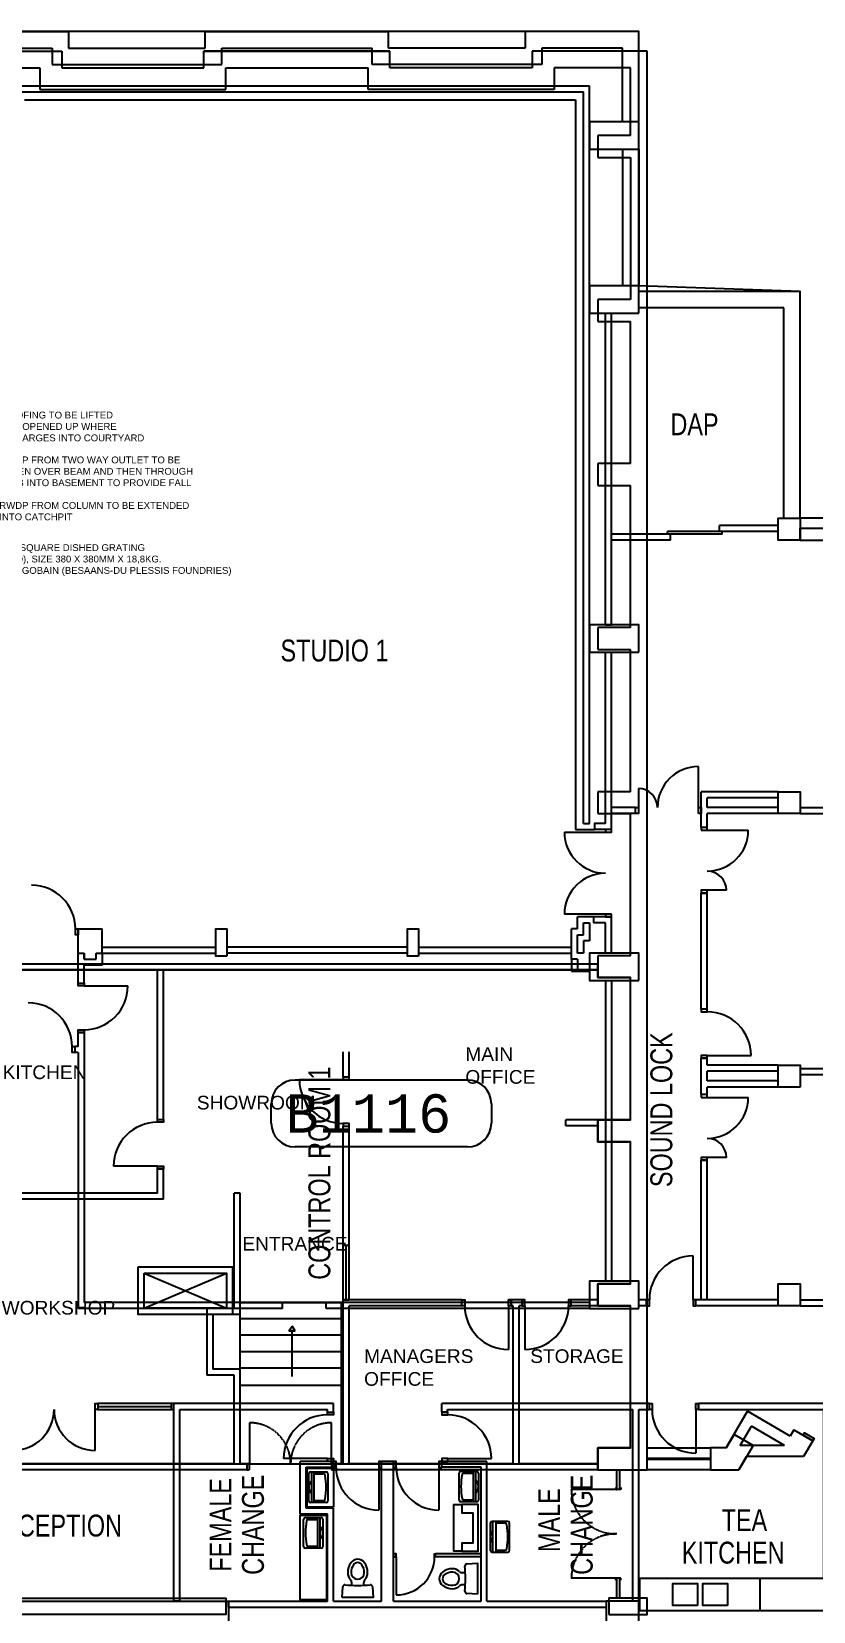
# Model space of a CAD drawing. Header units: millimetres. Extents: x -12337 to 132498, y -9485 to 82319.
# Drawn here: x 83878 to 98169, y 52379 to 81269 of the extents above; entities that cross this region are included whole.
import ezdxf

# ---------------------------------------------------------------- set-up
doc = ezdxf.new("R2010")
doc.units = ezdxf.units.MM
doc.linetypes.add('HIDDEN', pattern=[9.525, 6.35, -3.175])
for name, color, linetype in [('Basement 1 - Doors Windows and Openings', 7, 'Continuous'), ('Basement 1 - General', 7, 'Continuous'), ('Basement 1 - Spaces and Zones', 7, 'Continuous'), ('Basement 1 - Stairs', 7, 'Continuous'), ('Basement 1 - Structural Members', 7, 'Continuous'), ('Basement 1 - Walls', 7, 'Continuous'), ('Basement 2 - Doors Windows and Openings', 7, 'Continuous'), ('Basement 2 - General', 7, 'Continuous'), ('Basement 2 - Spaces and Zones', 7, 'Continuous'), ('Basement 2 - Stormwater', 7, 'Continuous'), ('Basement 2 - Structural Members', 7, 'Continuous'), ('Basement 2 - Walls', 7, 'Continuous')]:
    doc.layers.add(name, color=color, linetype=linetype)
doc.styles.add('arial', font='arial.ttf')
doc.styles.add('monotxt', font='monotxt.shx')
doc.styles.add('Text_Style_2', font='Freehand', dxfattribs={"width": 0.8})

msp = doc.modelspace()

# ---------------------------------------------------------------- linework, layer by layer
at = {"layer": 'Basement 1 - Doors Windows and Openings', "color": 1, "linetype": 'Continuous', "lineweight": -3}
for p, q in [((89574, 62101, 2700), (88774, 62101, 2700)), ((86178, 60524, 2700), (85378, 60524, 2700)), ((92595, 57969, 2700), (92595, 57169, 2700)), ((92894, 57969, 2700), (92894, 57169, 2700)), ((87813, 55079, 2700), (87813, 54969, 2700)), ((87863, 55079, 2700), (87813, 55079, 2700)), ((94577, 53796, 2700), (94577, 53797, 2700))]:
    msp.add_line(p, q, dxfattribs=at)
at = {"layer": 'Basement 1 - Doors Windows and Openings', "color": 1, "linetype": 'HIDDEN', "lineweight": -3}
for p, q in [((87863, 55829, 2700), (87863, 55079, 2700)), ((89363, 55079, 2700), (89363, 55829, 2700)), ((87813, 54969, 2700), (87863, 54969, 2700)), ((87863, 54969, 2700), (87863, 55079, 2700)), ((89363, 55079, 2700), (89363, 54969, 2700)), ((89363, 54969, 2700), (89413, 54969, 2700)), ((94577, 54610, 2700), (94577, 54969, 2700)), ((94627, 54969, 2700), (94627, 54610, 2700)), ((94577, 52624, 2700), (94577, 52984, 2700)), ((94627, 52984, 2700), (94627, 52624, 2700))]:
    msp.add_line(p, q, dxfattribs=at)
at = {"layer": 'Basement 1 - Doors Windows and Openings', "color": 1, "linetype": 'Continuous'}
for p, q in [((95128, 55179, 2700), (96291, 55179, 2700)), ((96291, 55159, 2700), (95128, 55159, 2700))]:
    msp.add_line(p, q, dxfattribs=at)
at = {"layer": 'Basement 1 - Doors Windows and Openings', "color": 1, "linetype": 'Continuous', "lineweight": -3, "elevation": 2700}
for points in [[(89574, 62151), (89574, 62101), (89684, 62101), (89684, 62151), (89574, 62151)], [(86178, 61324), (86178, 61374), (86288, 61374), (86288, 61324), (86178, 61324)], [(89574, 61301), (89574, 61251), (89684, 61251), (89684, 61301), (89574, 61301)], [(86178, 60474), (86178, 60524), (86288, 60524), (86288, 60474), (86178, 60474)], [(91795, 57969), (91745, 57969), (91745, 58079), (91795, 58079), (91795, 57969)], [(92645, 57969), (92595, 57969), (92595, 58079), (92645, 58079), (92645, 57969)], [(92844, 57969), (92894, 57969), (92894, 58079), (92844, 58079), (92844, 57969)], [(93694, 57969), (93744, 57969), (93744, 58079), (93694, 58079), (93694, 57969)], [(97983, 55600), (98009, 55643), (98181, 55543), (98156, 55499), (97983, 55600)], [(89413, 54969), (89413, 55079), (89363, 55079)]]:
    msp.add_lwpolyline(points, dxfattribs=at)
at = {"layer": 'Basement 1 - Doors Windows and Openings', "color": 1, "linetype": 'Continuous', "elevation": 2700}
msp.add_lwpolyline([(95128, 54969), (95128, 55369), (96291, 55369), (96291, 54969), (95128, 54969)], dxfattribs=at)
at = {"layer": 'Basement 1 - Doors Windows and Openings', "color": 1, "linetype": 'Continuous', "lineweight": -3}
for centre, start, end in [((89574, 62101, 2700), 180, 270), ((86178, 60524, 2700), 90, 180), ((92595, 57969, 2700), 180, 270), ((92894, 57969, 2700), 270, 0)]:
    msp.add_arc(centre, 800, start, end, dxfattribs=at)
at = {"layer": 'Basement 1 - Doors Windows and Openings', "color": 1, "linetype": 'HIDDEN', "lineweight": -3}
for centre, start, end in [((87863, 55079, 2700), 0, 90), ((89363, 55079, 2700), 90, 180)]:
    msp.add_arc(centre, 750, start, end, dxfattribs=at)
at = {"layer": 'Basement 1 - General', "color": 8, "linetype": 'Continuous'}
for p, q in [((88695, 62098, 2700), (91845, 62098, 2700)), ((88258, 61310, 2700), (88258, 61660, 2700)), ((92283, 61660, 2700), (92283, 61310, 2700)), ((91845, 60873, 2700), (88695, 60873, 2700))]:
    msp.add_line(p, q, dxfattribs=at)
for centre, start, end in [((88695, 61660, 2700), 90, 180), ((91845, 61660, 2700), 0, 90), ((88695, 61310, 2700), 180, 270), ((91845, 61310, 2700), 270, 0)]:
    msp.add_arc(centre, 437, start, end, dxfattribs=at)
at = {"layer": 'Basement 1 - Spaces and Zones', "color": 1, "linetype": 'Continuous', "elevation": 2700}
msp.add_lwpolyline([(82783, 55079), (94228, 55079), (94228, 55369), (94828, 55369), (94828, 57969), (94228, 57969), (94228, 58369), (94828, 58369), (94828, 60969), (94228, 60969), (94228, 61369), (94828, 61369), (94828, 63969), (94228, 63969), (94228, 64114), (83228, 64114), (94228, 64114), (94228, 64114), (83228, 64114)], dxfattribs=at)
at = {"layer": 'Basement 1 - Stairs', "color": 7, "linetype": 'HIDDEN'}
for p, q in [((89538, 58029, 2700), (87688, 58029, 2700)), ((87688, 56509, 2700), (87688, 58029, 2700)), ((89538, 57729, 2700), (87688, 57729, 2700)), ((89538, 57429, 2700), (87688, 57429, 2700)), ((89538, 57129, 2700), (87688, 57129, 2700)), ((89538, 56829, 2700), (87688, 56829, 2700)), ((89538, 56509, 2700), (87688, 56509, 2700))]:
    msp.add_line(p, q, dxfattribs=at)
at = {"layer": 'Basement 1 - Stairs', "color": 7, "linetype": 'Continuous'}
for p, q in [((87688, 58029, 2700), (89538, 58029, 2700)), ((89538, 58029, 2700), (89538, 55079, 2700)), ((88579, 57513, 2700), (88639, 57596, 2700)), ((88698, 57513, 2700), (88579, 57513, 2700)), ((88579, 57513, 2700), (88698, 57513, 2700)), ((88698, 57513, 2700), (88639, 57596, 2700)), ((88639, 56674, 2700), (88639, 57513, 2700)), ((88639, 56674, 2700), (88639, 57513, 2700)), ((87813, 55079, 2700), (89413, 55079, 2700)), ((89413, 55079, 2700), (89413, 54969, 2700))]:
    msp.add_line(p, q, dxfattribs=at)
at = {"layer": 'Basement 1 - Stairs', "color": 7, "linetype": 'Continuous', "elevation": 2700}
msp.add_lwpolyline([(87688, 55079), (87688, 58029), (89538, 58029)], dxfattribs=at)
at = {"layer": 'Basement 1 - Structural Members', "color": 4, "linetype": 'Continuous'}
for p, q in [((82328, 80909, 2700), (84428, 80909, 2700)), ((84428, 80909, 2700), (84428, 80609, 2700)), ((90428, 80909, 2700), (87028, 80909, 2700)), ((87028, 80609, 2700), (87028, 80909, 2700)), ((87028, 80909, 2700), (90428, 80909, 2700)), ((87028, 80609, 2700), (87028, 80909, 2700)), ((90428, 80609, 2700), (90428, 80909, 2700)), ((90428, 80609, 2700), (90428, 80909, 2700)), ((95128, 80909, 2700), (93028, 80909, 2700)), ((93028, 80909, 2700), (93028, 80609, 2700)), ((95128, 54969, 2700), (95128, 80909, 2700)), ((82628, 80609, 2700), (84028, 80609, 2700)), ((84028, 80609, 2700), (84028, 80209, 2700)), ((84428, 80609, 2700), (87028, 80609, 2700)), ((84428, 80609, 2700), (84853, 80609, 2700)), ((87428, 80209, 2700), (87428, 80609, 2700)), ((87428, 80609, 2700), (90028, 80609, 2700)), ((90028, 80209, 2700), (90028, 80609, 2700)), ((93028, 80609, 2700), (90428, 80609, 2700)), ((93028, 80609, 2700), (92603, 80609, 2700)), ((93428, 80609, 2700), (93428, 80209, 2700)), ((94828, 80609, 2700), (93428, 80609, 2700)), ((94828, 79369, 2700), (94828, 80609, 2700)), ((84028, 80209, 2700), (87428, 80209, 2700)), ((93428, 80209, 2700), (90028, 80209, 2700)), ((94228, 79369, 2700), (94228, 78969, 2700)), ((94828, 79369, 2700), (94228, 79369, 2700)), ((94228, 78969, 2700), (94828, 78969, 2700)), ((94828, 78969, 2700), (94828, 76369, 2700)), ((94228, 76369, 2700), (94228, 75969, 2700)), ((94828, 76369, 2700), (94228, 76369, 2700)), ((94228, 75969, 2700), (94828, 75969, 2700)), ((94828, 73369, 2700), (94828, 75969, 2700)), ((94228, 73369, 2700), (94228, 72969, 2700)), ((94828, 73369, 2700), (94228, 73369, 2700)), ((94228, 72969, 2700), (94828, 72969, 2700)), ((94828, 70369, 2700), (94828, 72969, 2700)), ((94228, 70369, 2700), (94228, 69969, 2700)), ((94828, 70369, 2700), (94228, 70369, 2700)), ((94228, 69969, 2700), (94828, 69969, 2700)), ((94828, 67369, 2700), (94828, 69969, 2700)), ((94228, 67369, 2700), (94228, 66969, 2700)), ((94828, 67369, 2700), (94228, 67369, 2700)), ((94228, 66969, 2700), (94828, 66969, 2700)), ((94828, 64369, 2700), (94828, 66969, 2700)), ((94228, 64369, 2700), (94228, 63969, 2700)), ((94828, 64369, 2700), (94228, 64369, 2700)), ((94228, 63969, 2700), (94828, 63969, 2700)), ((94828, 61369, 2700), (94828, 63969, 2700)), ((94228, 61369, 2700), (94228, 60969, 2700)), ((94828, 61369, 2700), (94228, 61369, 2700)), ((94228, 60969, 2700), (94828, 60969, 2700)), ((94828, 58369, 2700), (94828, 60969, 2700)), ((89574, 58079, 2700), (89574, 59079, 2700)), ((89629, 58079, 2700), (89629, 59079, 2700)), ((89684, 58079, 2700), (89684, 59079, 2700)), ((94228, 58369, 2700), (94228, 57969, 2700)), ((94828, 58369, 2700), (94228, 58369, 2700)), ((89574, 58079, 2700), (89684, 58079, 2700)), ((89684, 58079, 2700), (89574, 58079, 2700)), ((94228, 57969, 2700), (94828, 57969, 2700)), ((94828, 55369, 2700), (94828, 57969, 2700)), ((96576, 55369, 2700), (96966, 56039, 2700)), ((96833, 55413, 2700), (97038, 55765, 2700)), ((97744, 55586, 2700), (96966, 56039, 2700)), ((97643, 55413, 2700), (97038, 55765, 2700)), ((97811, 55701, 2700), (97744, 55586, 2700)), ((97811, 55701, 2700), (98156, 55499, 2700)), ((98156, 55499, 2700), (97989, 55212, 2700)), ((94828, 55369, 2700), (94228, 55369, 2700)), ((96291, 55369, 2700), (96291, 54969, 2700)), ((96576, 55369, 2700), (96291, 55369, 2700)), ((96806, 54969, 2700), (96947, 55212, 2700)), ((97643, 55413, 2700), (96833, 55413, 2700)), ((97989, 55212, 2700), (96947, 55212, 2700)), ((97064, 55413, 2700), (97065, 55414, 2700)), ((96291, 54969, 2700), (96806, 54969, 2700))]:
    msp.add_line(p, q, dxfattribs=at)
at = {"layer": 'Basement 1 - Structural Members', "color": 4, "linetype": 'Continuous', "elevation": 2700}
for points in [[(94228, 55369), (94228, 54969), (95128, 54969)], [(82328, 52624), (87428, 52624), (87428, 52324), (82328, 52324), (82328, 52624)], [(94428, 52324), (95128, 52324), (95128, 52624), (94428, 52624), (94428, 52324)]]:
    msp.add_lwpolyline(points, dxfattribs=at)
at = {"layer": 'Basement 1 - Walls', "color": 3, "linetype": 'Continuous'}
for p, q in [((83228, 64224), (94228, 64224)), ((94228, 64114), (94228, 64224)), ((83228, 64114), (86178, 64114)), ((86178, 61374), (86178, 64114)), ((86288, 64114), (94228, 64114)), ((86288, 61374), (86288, 64114)), ((89574, 62151), (89574, 62614)), ((89684, 62151), (89684, 62614)), ((89574, 62151), (89684, 62151)), ((86178, 61374), (86288, 61374)), ((89574, 61251), (89684, 61251)), ((89574, 59079), (89574, 61251)), ((89684, 59389), (89684, 61251)), ((93644, 61259), (93644, 61369)), ((94228, 61369), (93644, 61369)), ((94228, 61259), (93644, 61259)), ((94228, 61369), (94228, 61259)), ((86178, 60029), (86178, 60474)), ((86178, 60474), (86288, 60474)), ((86288, 60029), (86288, 60474)), ((86178, 60029), (82778, 60029)), ((86288, 59919), (82778, 59919)), ((86288, 59919), (86288, 60029)), ((86288, 60029), (86288, 60029)), ((87688, 60029), (87578, 60029)), ((87578, 57919), (87578, 60029)), ((87688, 57809), (87688, 60029)), ((89684, 59079), (89684, 59389)), ((89574, 59079), (89684, 59079)), ((87688, 58029), (87688, 58139)), ((91745, 58079), (89574, 58079)), ((89574, 55079), (89574, 58079)), ((91745, 57969), (91745, 58079)), ((92678, 58079), (92595, 58079)), ((92645, 57969), (92645, 58079)), ((92844, 58079), (92678, 58079)), ((92844, 57969), (92844, 58079)), ((93744, 57969), (93744, 58079)), ((94228, 58079), (93744, 58079)), ((94228, 57969), (94228, 58079)), ((87079, 57919), (87079, 56699)), ((87578, 57919), (87079, 57919)), ((87691, 57809), (87189, 57809)), ((87189, 57809), (87189, 56809)), ((91745, 57969), (89684, 57969)), ((89684, 55079), (89684, 57969)), ((92678, 57969), (92595, 57969)), ((92645, 57969), (92678, 57969)), ((92678, 55079), (92678, 57969)), ((92788, 55079), (92788, 57969)), ((92844, 57969), (92788, 57969)), ((94228, 57969), (93744, 57969)), ((87578, 56699), (87079, 56699)), ((87688, 56809), (87189, 56809)), ((87578, 55079), (87578, 56699)), ((87688, 55079), (87688, 56809)), ((87813, 54969), (82673, 54969)), ((87578, 55079), (82783, 55079)), ((87813, 55079), (87688, 55079)), ((87813, 55079), (87813, 54969)), ((89538, 55079), (89413, 55079)), ((89413, 55079), (89413, 54969)), ((94228, 54969), (89413, 54969)), ((92678, 55079), (89648, 55079)), ((94228, 55079), (92788, 55079)), ((94228, 54969), (94228, 55079))]:
    msp.add_line(p, q, dxfattribs=at)
at = {"layer": 'Basement 1 - Walls', "color": 3}
for p, q in [((85938, 57924), (87438, 58564)), ((85938, 58564), (87438, 57924))]:
    msp.add_line(p, q, dxfattribs=at)
at = {"layer": 'Basement 1 - Walls', "color": 3, "linetype": 'HIDDEN'}
for p, q in [((94577, 54610), (93744, 54610)), ((94577, 54642), (94557, 54642)), ((94557, 54642), (94557, 54610)), ((94557, 54610), (94577, 54610)), ((94647, 54610), (94577, 54610)), ((94627, 54642), (94647, 54642)), ((94647, 54642), (94647, 54610)), ((94577, 53797), (94557, 53797)), ((94577, 52984), (93744, 52984)), ((94557, 52984), (94577, 52984)), ((94557, 52951), (94557, 52984)), ((94577, 52951), (94557, 52951)), ((94647, 52984), (94577, 52984)), ((94627, 52951), (94647, 52951)), ((94647, 52951), (94647, 52984))]:
    msp.add_line(p, q, dxfattribs=at)
at = {"layer": 'Basement 1 - Walls', "color": 3}
for points in [[(85823, 58679), (87553, 58679), (87553, 57809), (85823, 57809)], [(85938, 58564), (87438, 58564), (87438, 57924), (85938, 57924)]]:
    msp.add_lwpolyline(points, close=True, dxfattribs=at)
at = {"layer": 'Basement 1 - Walls', "color": 3, "linetype": 'HIDDEN'}
for centre, start, end in [((94557, 54610), 180, 270), ((94557, 52984), 90, 180)]:
    msp.add_arc(centre, 813, start, end, dxfattribs=at)
at = {"layer": 'Basement 2 - Doors Windows and Openings', "color": 2, "linetype": 'Continuous'}
for p, q in [((95503, 72079), (95503, 72129)), ((96503, 72129), (95503, 72129)), ((96503, 72079), (95503, 72079)), ((96503, 72079), (96503, 72129)), ((96069, 67079), (96069, 67829)), ((94969, 67429), (94969, 67079)), ((93618, 66629), (94368, 66629)), ((96229, 66666), (96979, 66666)), ((96579, 65566), (96229, 65566)), ((94368, 65129), (93618, 65129)), ((84838, 63817), (85638, 63817)), ((96229, 62544), (97029, 62544)), ((96229, 61780), (96979, 61780)), ((96579, 60680), (96229, 60680)), ((95970, 58079), (95970, 58879)), ((85038, 55324), (85038, 56074)), ((86478, 56184), (85088, 56184)), ((85088, 56129), (86428, 56129)), ((86428, 56119), (85088, 56119)), ((85088, 56074), (86478, 56074)), ((86428, 56184), (86428, 56074)), ((86478, 56074), (86478, 56184)), ((96020, 56074), (96020, 55274)), ((89284, 55173), (88484, 55173)), ((90224, 55013), (90224, 54233)), ((91324, 55013), (91324, 54233)), ((91484, 55173), (92284, 55173))]:
    msp.add_line(p, q, dxfattribs=at)
for points in [[(94919, 66969), (94919, 67079), (94969, 67079), (94969, 66969), (94919, 66969)], [(96069, 66969), (96069, 67079), (96119, 67079), (96119, 66969), (96069, 66969)], [(94478, 66679), (94368, 66679), (94368, 66629), (94478, 66629), (94478, 66679)], [(96119, 66666), (96229, 66666), (96229, 66716), (96119, 66716), (96119, 66666)], [(96119, 65516), (96229, 65516), (96229, 65566), (96119, 65566), (96119, 65516)], [(94478, 65129), (94368, 65129), (94368, 65079), (94478, 65079), (94478, 65129)], [(84678, 64859), (84728, 64859), (84728, 64749), (84678, 64749), (84678, 64859)], [(84838, 63867), (84838, 63817), (84728, 63817), (84728, 63867), (84838, 63867)], [(96229, 63344), (96229, 63394), (96119, 63394), (96119, 63344), (96229, 63344)], [(84838, 63017), (84838, 62967), (84728, 62967), (84728, 63017), (84838, 63017)], [(84618, 62709), (84668, 62709), (84668, 62599), (84618, 62599), (84618, 62709)], [(96229, 62494), (96229, 62544), (96119, 62544), (96119, 62494), (96229, 62494)], [(96119, 61780), (96229, 61780), (96229, 61830), (96119, 61830), (96119, 61780)], [(96119, 60630), (96229, 60630), (96229, 60680), (96119, 60680), (96119, 60630)], [(95170, 58079), (95120, 58079), (95120, 57969), (95170, 57969), (95170, 58079)], [(96020, 58079), (95970, 58079), (95970, 57969), (96020, 57969), (96020, 58079)], [(85088, 56184), (85088, 56074), (85038, 56074), (85038, 56184), (85088, 56184)], [(95220, 56074), (95170, 56074), (95170, 56184), (95220, 56184), (95220, 56074)], [(96070, 56074), (96020, 56074), (96020, 56184), (96070, 56184), (96070, 56074)], [(89284, 55973), (89284, 56023), (89394, 56023), (89394, 55973), (89284, 55973)], [(91484, 55973), (91484, 56023), (91374, 56023), (91374, 55973), (91484, 55973)], [(89284, 55123), (89284, 55173), (89394, 55173), (89394, 55123), (89284, 55123)], [(89444, 55013), (89444, 55123), (89394, 55123), (89394, 55013), (89444, 55013)], [(90274, 55013), (90274, 55123), (90224, 55123), (90224, 55013), (90274, 55013)], [(90544, 55013), (90544, 55123), (90494, 55123), (90494, 55013), (90544, 55013)], [(91374, 55013), (91374, 55123), (91324, 55123), (91324, 55013), (91374, 55013)], [(91484, 55123), (91484, 55173), (91374, 55173), (91374, 55123), (91484, 55123)]]:
    msp.add_lwpolyline(points, dxfattribs=at)
for centre, radius, start, end in [((96069, 67079), 750, 90, 180), ((94969, 67079), 350, 0, 90), ((94368, 66629), 750, 180, 270), ((96229, 66666), 750, 270, 0), ((94368, 65129), 750, 90, 180), ((96229, 65566), 350, 0, 90), ((83878, 64859), 800, 0, 90), ((84838, 63817), 800, 270, 0), ((83818, 62709), 800, 0, 90), ((96229, 62544), 800, 0, 90), ((96229, 61780), 750, 270, 0), ((96229, 60680), 350, 0, 90), ((95970, 58079), 800, 90, 180), ((83538, 56074), 750, 270, 0), ((85038, 56074), 750, 180, 270), ((96020, 56074), 800, 180, 270), ((89284, 55173), 800, 90, 180), ((91484, 55173), 800, 0, 90), ((90224, 55013), 780, 180, 270), ((91324, 55013), 780, 180, 270)]:
    msp.add_arc(centre, radius, start, end, dxfattribs=at)
at = {"layer": 'Basement 2 - Spaces and Zones', "color": 1, "linetype": 'Continuous'}
msp.add_lwpolyline([(24428, 2469), (72028, 2469), (72028, 969), (96428, 969), (97928, 2469), (97876, 33967), (132428, 33969), (132428, 72369), (97928, 72369), (97928, 76519), (94978, 76619), (94978, 81269), (82478, 81269), (82478, 79619), (70628, 79619), (70628, 76519), (-1322, 76519)], dxfattribs=at)
at = {"layer": 'Basement 2 - Stormwater', "color": 2, "linetype": 'Continuous'}
for p, q in [((88943, 54403), (88943, 54897)), ((88976, 54930), (89263, 54930)), ((88992, 54930), (88992, 54370)), ((89042, 54370), (89042, 54930)), ((89042, 54897), (89210, 54897)), ((89296, 54897), (89296, 54403)), ((91692, 54416), (91692, 54910)), ((91725, 54943), (92013, 54943)), ((91779, 54910), (91947, 54910)), ((91947, 54943), (91947, 54383)), ((91996, 54383), (91996, 54943)), ((92046, 54910), (92046, 54416)), ((89263, 54370), (88976, 54370)), ((89210, 54403), (89042, 54403)), ((92013, 54383), (91725, 54383)), ((91947, 54416), (91779, 54416)), ((88850, 53567), (88850, 54061)), ((88883, 54094), (89170, 54094)), ((88936, 54061), (89104, 54061)), ((89104, 54094), (89104, 53534)), ((89154, 53534), (89154, 54094)), ((89203, 54061), (89203, 53567)), ((92583, 54025), (92295, 54025)), ((92312, 53465), (92312, 54025)), ((92361, 54025), (92361, 53465)), ((92263, 53992), (92263, 53498)), ((92530, 53992), (92361, 53992)), ((92616, 53498), (92616, 53992)), ((89170, 53534), (88883, 53534)), ((89104, 53567), (88936, 53567)), ((92295, 53465), (92583, 53465)), ((92361, 53498), (92530, 53498)), ((89729, 52856), (89729, 52907)), ((89949, 52856), (89949, 52907)), ((91807, 53087), (91756, 53087)), ((97198, 52389), (97198, 52989)), ((89554, 52634), (89566, 52827)), ((91807, 52867), (91756, 52867)), ((92030, 52692), (91836, 52704))]:
    msp.add_line(p, q, dxfattribs=at)
for points in [[(94998, 52389), (94998, 52989), (98358, 52989), (98358, 56054), (98958, 56054), (98958, 52389), (94998, 52389)], [(89394, 54287), (88918, 54287), (88918, 54997), (89394, 54997), (89394, 54287)], [(91744, 53480), (92044, 53480), (92044, 54333), (91744, 54333), (91744, 54183), (91944, 54183), (91944, 53630), (91744, 53630), (91744, 53480), (91594, 53480), (91594, 54333), (91744, 54333)], [(89268, 52589), (88788, 52589), (88788, 54141), (89268, 54141), (89268, 52589)], [(91836, 53250), (92030, 53262), (92030, 52692)], [(96048, 52489), (95598, 52489), (95598, 52889), (96048, 52889), (96048, 52489)], [(96598, 52489), (96148, 52489), (96148, 52889), (96598, 52889), (96598, 52489)], [(90111, 52827), (90124, 52634), (89554, 52634)]]:
    msp.add_lwpolyline(points, dxfattribs=at)
for centre, radius, start, end in [((88976, 54897), 32.9, 90, 180), ((89210, 54864), 32.9, 10.8427, 90), ((89263, 54897), 32.9, 0, 90), ((91725, 54910), 32.9, 90, 180), ((91779, 54877), 32.9, 90, 169.1573), ((92013, 54910), 32.9, 0, 90), ((89102, 54650), 159, 133.6024, 226.3976), ((88092, 54650), 1171, 349.1581, 10.8419), ((92897, 54663), 1171, 169.1581, 190.8419), ((91886, 54663), 159, 313.6024, 46.3976), ((88976, 54403), 32.9, 180, 270), ((89210, 54436), 32.9, 270, 349.1573), ((89263, 54403), 32.9, 270, 0), ((91725, 54416), 32.9, 180, 270), ((91779, 54449), 32.9, 190.8427, 270), ((92013, 54416), 32.9, 270, 0), ((88883, 54061), 32.9, 90, 180), ((90054, 53814), 1171, 169.1581, 190.8419), ((88936, 54028), 32.9, 90, 169.1573), ((89170, 54061), 32.9, 0, 90), ((92295, 53992), 32.9, 90, 180), ((92583, 53992), 32.9, 0, 90), ((89044, 53814), 159, 313.6024, 46.3976), ((92422, 53745), 159, 133.6024, 226.3976), ((92530, 53959), 32.9, 10.8427, 90), ((91412, 53745), 1171, 349.1581, 10.8419), ((88883, 53567), 32.9, 180, 270), ((88936, 53600), 32.9, 190.8427, 270), ((89170, 53567), 32.9, 270, 0), ((92295, 53498), 32.9, 180, 270), ((92530, 53531), 32.9, 270, 349.1573), ((92583, 53498), 32.9, 270, 0), ((89965, 53088), 309, 143.3737, 180), ((89839, 53182), 151, 90, 143.3734), ((89975, 53088), 258, 146.6711, 180), ((89839, 53178), 94.1, 90, 146.6712), ((89839, 53182), 151, 36.6261, 90), ((89839, 53178), 94.1, 33.3288, 90), ((89702, 53088), 258, 0, 33.3289), ((89712, 53088), 309, 0, 36.6263), ((91575, 52850), 309, 90, 126.6259), ((91575, 52977), 182, 46.3692, 90), ((91839, 53210), 40, 93.6498, 185.3904), ((89372, 52977), 2437, 354.6098, 5.3902), ((89839, 53088), 182, 180, 223.6303), ((89649, 52907), 80, 0, 43.63), ((89839, 53088), 121, 180, 0), ((90029, 52907), 80, 136.37, 180), ((89839, 53088), 182, 316.3697, 0), ((91481, 52977), 151, 126.6257, 180), ((91481, 52977), 151, 180, 233.3738), ((91485, 52977), 94.1, 123.3288, 180), ((91485, 52977), 94.1, 180, 236.6712), ((91575, 52840), 258, 90, 123.3285), ((91575, 53114), 258, 236.6715, 270), ((91575, 52977), 121, 270, 90), ((91756, 53167), 80, 226.37, 270), ((89606, 52825), 40, 84.6099, 176.3484), ((89839, 55291), 2437, 264.6098, 275.3902), ((90071, 52825), 40, 3.6516, 95.3901), ((91575, 53104), 309, 233.3741, 270), ((91575, 52977), 182, 270, 313.6308), ((91756, 52787), 80, 90, 133.63), ((91839, 52744), 40, 174.6096, 266.3502)]:
    msp.add_arc(centre, radius, start, end, dxfattribs=at)
at = {"layer": 'Basement 2 - Structural Members', "color": 4, "linetype": 'Continuous'}
for p, q in [((82478, 81269), (84553, 81269)), ((84553, 81269), (84553, 80969)), ((87053, 81269), (90403, 81269)), ((87053, 80969), (87053, 81269)), ((90403, 81269), (87053, 81269)), ((87053, 80969), (87053, 81269)), ((90403, 80969), (90403, 81269)), ((90403, 80969), (90403, 81269)), ((94978, 81269), (92903, 81269)), ((92903, 81269), (92903, 80969)), ((94978, 79619), (94978, 81269)), ((82778, 80969), (84253, 80969)), ((84253, 80969), (84253, 80669)), ((84553, 80969), (84853, 80969)), ((84553, 80969), (87053, 80969)), ((87353, 80669), (87353, 80969)), ((87353, 80969), (90103, 80969)), ((90103, 80669), (90103, 80969)), ((92903, 80969), (90403, 80969)), ((92903, 80969), (92603, 80969)), ((94678, 80969), (93203, 80969)), ((93203, 80969), (93203, 80669)), ((94678, 79619), (94678, 80969)), ((84253, 80669), (87353, 80669)), ((93203, 80669), (90103, 80669)), ((83488, 80279), (94078, 80279)), ((83598, 80169), (93968, 80169)), ((93968, 66789), (93968, 80169)), ((94078, 66789), (94078, 80279)), ((94678, 79119), (94678, 76619)), ((94978, 79119), (94978, 76619)), ((97928, 76519), (94978, 76519)), ((97928, 72369), (97928, 76519)), ((94368, 76119), (94478, 76119)), ((94368, 70419), (94368, 76119)), ((94478, 70419), (94478, 76119)), ((97628, 76219), (94978, 76219)), ((97628, 72369), (97628, 76219)), ((97928, 71969), (97928, 72189)), ((97928, 72189), (103528, 72189)), ((97928, 71969), (103528, 71969)), ((94368, 70419), (94478, 70419)), ((94368, 69919), (94478, 69919)), ((94368, 66789), (94368, 69919)), ((94478, 66679), (94478, 69919)), ((93968, 66789), (94078, 66789)), ((94478, 66679), (94168, 66679)), ((94148, 65079), (94148, 64969)), ((94478, 65079), (94148, 65079)), ((94478, 64419), (94478, 65079)), ((84728, 64419), (84728, 64859)), ((84728, 64859), (85168, 64859)), ((85168, 64419), (85168, 64859)), ((87248, 64859), (87448, 64859)), ((90748, 64859), (90948, 64859)), ((93858, 64419), (93858, 64749)), ((93858, 64749), (93968, 64749)), ((93968, 64969), (94078, 64969)), ((93968, 64749), (93968, 64969)), ((94078, 64969), (94078, 64639)), ((94368, 64969), (94148, 64969)), ((94368, 64419), (94368, 64969)), ((94078, 64639), (93968, 64639)), ((93968, 64639), (93968, 64419)), ((84728, 64419), (84838, 64419)), ((84728, 63867), (84728, 64419)), ((84728, 64419), (84838, 64419)), ((84838, 64419), (84838, 64309)), ((84838, 64309), (84838, 64419)), ((84838, 64309), (85058, 64309)), ((84838, 64309), (85058, 64309)), ((85168, 64199), (84838, 64199)), ((84838, 63867), (84838, 64199)), ((85058, 64309), (85058, 64419)), ((85058, 64309), (85058, 64419)), ((85058, 64419), (85168, 64419)), ((85058, 64419), (85168, 64419)), ((85168, 64419), (85168, 64199)), ((93858, 64309), (93748, 64309)), ((93748, 64309), (93748, 64089)), ((93968, 64419), (93858, 64419)), ((93858, 64309), (93858, 64089)), ((84728, 63867), (84838, 63867)), ((93748, 64089), (93858, 64089)), ((94368, 63919), (94368, 58419)), ((94478, 63919), (94478, 58419)), ((84668, 62709), (84668, 62599)), ((84728, 62709), (84668, 62709)), ((84728, 62709), (84728, 62967)), ((84728, 62967), (84838, 62967)), ((84838, 62967), (84838, 58029)), ((84728, 62599), (84668, 62599)), ((84728, 62599), (84728, 57919)), ((95120, 58079), (94978, 58079)), ((95120, 57969), (95120, 58079)), ((97528, 58079), (96020, 58079)), ((96020, 57969), (96020, 58079)), ((97928, 58079), (105850, 58079)), ((88465, 57919), (84728, 57919)), ((88465, 58029), (84838, 58029)), ((88465, 57919), (88465, 58029)), ((94078, 58029), (89265, 58029)), ((89265, 57919), (89265, 58029)), ((94078, 57919), (89265, 57919)), ((95120, 57969), (94978, 57969)), ((97528, 57969), (96020, 57969)), ((97928, 57969), (105914, 57969)), ((89394, 56184), (86478, 56184)), ((86478, 52569), (86478, 56184)), ((86588, 56074), (89288, 56074)), ((86588, 52569), (86588, 56074)), ((89288, 56023), (89288, 56074)), ((89394, 56023), (89394, 56184)), ((95170, 56184), (91374, 56184)), ((91374, 56023), (91374, 56184)), ((91480, 56023), (91480, 56074)), ((91480, 56074), (94868, 56074)), ((94868, 52569), (94868, 56074)), ((94978, 52569), (94978, 56074)), ((94978, 56074), (95170, 56074)), ((95170, 56074), (95170, 56184)), ((96070, 56074), (96070, 56184)), ((99537, 56184), (96070, 56184)), ((96070, 56074), (98978, 56074)), ((89288, 56023), (89394, 56023)), ((91374, 56023), (91480, 56023)), ((96719, 55616), (96576, 55369)), ((97065, 55414), (96719, 55616)), ((96576, 55369), (96291, 55369)), ((96291, 55369), (96291, 54969)), ((97065, 55414), (96806, 54969)), ((88788, 54161), (88788, 55123)), ((89394, 55123), (88788, 55123)), ((88898, 54267), (88898, 55017)), ((88898, 55017), (89394, 55017)), ((89394, 55017), (89394, 55123)), ((90494, 55123), (90274, 55123)), ((90274, 52569), (90274, 55123)), ((90494, 52569), (90494, 55123)), ((91374, 55017), (91374, 55123)), ((92200, 55123), (91374, 55123)), ((92094, 55017), (91374, 55017)), ((92094, 52569), (92094, 55017)), ((92200, 52569), (92200, 55123)), ((96291, 54969), (96806, 54969)), ((88788, 54161), (89288, 54161)), ((89394, 54267), (88898, 54267)), ((89288, 52569), (89288, 54161)), ((89394, 52569), (89394, 54267)), ((86588, 52569), (86478, 52569)), ((87478, 52569), (89288, 52569)), ((87478, 52459), (87478, 52569)), ((87478, 52459), (94378, 52459)), ((89394, 52569), (90274, 52569)), ((90494, 52569), (92094, 52569)), ((92200, 52569), (94378, 52569))]:
    msp.add_line(p, q, dxfattribs=at)
for points in [[(94978, 79119), (94978, 79619), (94078, 79619), (94078, 79119), (94978, 79119)], [(94978, 76119), (94978, 76619), (94078, 76619), (94078, 76119), (94978, 76119)], [(97928, 71969), (97528, 71969), (97528, 72369), (97928, 72369), (97928, 71969)], [(94978, 69919), (94978, 70419), (94078, 70419), (94078, 69919), (94978, 69919)], [(97928, 66969), (97528, 66969), (97528, 67369), (97928, 67369), (97928, 66969)], [(94368, 66789), (94168, 66789), (94168, 66679)], [(87448, 64359), (87248, 64359), (87248, 64859), (87448, 64859), (87448, 64359)], [(90948, 64359), (90748, 64359), (90748, 64859), (90948, 64859), (90948, 64359)], [(94978, 63919), (94978, 64419), (94078, 64419), (94078, 63919), (94978, 63919)], [(97928, 61969), (97528, 61969), (97528, 62369), (97928, 62369), (97928, 61969)], [(94978, 57919), (94978, 58419), (94078, 58419), (94078, 57919), (94978, 57919)], [(97928, 57969), (97528, 57969), (97528, 58369), (97928, 58369), (97928, 57969)], [(82478, 52569), (87478, 52569), (87478, 51969), (82478, 51969), (82478, 52569)], [(94378, 51969), (94978, 51969), (94978, 52569), (94378, 52569), (94378, 51969)]]:
    msp.add_lwpolyline(points, dxfattribs=at)
at = {"layer": 'Basement 2 - Walls', "color": 3, "linetype": 'Continuous'}
for p, q in [((83748, 80019), (93818, 80019)), ((93818, 80019), (93818, 66679)), ((96452, 72129), (96452, 72239)), ((97528, 72239), (96452, 72239)), ((95554, 72079), (94478, 72079)), ((95554, 71969), (94478, 71969)), ((95554, 71969), (95554, 72079)), ((97528, 72129), (96452, 72129)), ((96119, 66716), (96119, 67369)), ((97528, 67369), (96119, 67369)), ((94919, 67079), (94478, 67079)), ((94919, 66969), (94919, 67079)), ((96229, 67079), (96229, 67259)), ((97528, 67259), (96229, 67259)), ((97528, 67079), (96229, 67079)), ((97928, 67079), (103528, 67079)), ((94919, 66969), (94478, 66969)), ((97528, 66969), (96229, 66969)), ((96229, 66716), (96229, 66969)), ((97928, 66969), (103528, 66969)), ((93818, 66679), (94168, 66679)), ((96229, 66716), (96119, 66716)), ((96119, 63394), (96119, 65516)), ((96229, 65516), (96119, 65516)), ((96229, 63394), (96229, 65516)), ((94148, 65079), (93858, 65079)), ((93858, 64859), (93858, 65079)), ((93748, 64309), (93748, 64859)), ((93858, 64859), (93748, 64859)), ((85168, 64529), (87248, 64529)), ((90748, 64529), (87448, 64529)), ((90948, 64529), (93748, 64529)), ((85168, 64419), (87248, 64419)), ((90748, 64419), (87448, 64419)), ((90948, 64419), (93748, 64419)), ((93858, 64089), (94078, 64089)), ((96229, 63394), (96119, 63394)), ((96119, 61830), (96119, 62494)), ((96229, 62494), (96119, 62494)), ((96229, 62369), (96229, 62494)), ((97528, 62369), (96229, 62369)), ((96229, 62079), (96229, 62259)), ((97528, 62259), (96229, 62259)), ((100613, 62299), (97928, 62299)), ((100549, 62189), (97928, 62189)), ((96229, 61830), (96119, 61830)), ((97528, 62079), (96229, 62079)), ((96229, 61830), (96229, 61969)), ((97528, 61969), (96229, 61969)), ((96229, 60630), (96119, 60630)), ((96119, 58079), (96119, 60630)), ((96229, 58079), (96229, 60630)), ((90544, 53380), (90544, 52680)), ((91264, 53380), (91244, 53380)), ((91264, 53380), (91264, 53430)), ((92094, 53430), (91264, 53430)), ((92094, 53380), (91264, 53380)), ((92094, 53380), (92094, 53430))]:
    msp.add_line(p, q, dxfattribs=at)
for points in [[(90544, 53380), (90544, 53430), (90494, 53430), (90494, 53380), (90544, 53380)], [(91244, 53380), (91244, 53430), (91264, 53430)]]:
    msp.add_lwpolyline(points, dxfattribs=at)
msp.add_arc((90544, 53380), 700, 270, 0, dxfattribs=at)

# ---------------------------------------------------------------- texts
at = {"layer": 'Basement 1 - General', "color": 8, "linetype": 'Continuous', "style": 'monotxt'}
msp.add_text('B1116', height=700, dxfattribs=at).set_placement((88520, 61135, 2700))
at = {"layer": 'Basement 1 - General', "color": 1, "linetype": 'Continuous', "char_height": 125, "attachment_point": 1, "style": 'arial'}
for s, insert in [('WATERPROOFING TO BE LIFTED \\PAND PAVING OPENED UP WHERE \\PRWDP DISCHARGES INTO COURTYARD', (82582, 74319, 2700)), ('RWDP FROM COLUMN TO BE EXTENDED\\PINTO CATCHPIT', (83288, 72666, 2700)), ('{\\C1;LIGHT DUTY SQUARE DISHED GRATING \\P(CODE: 02940), SIZE 380 X 380MM X 18,8KG.\\PFROM SAINT GOBAIN (BESAANS-DU PLESSIS FOUNDRIES) }', (82575, 71895, 2700))]:
    msp.add_mtext(s, dxfattribs=dict(at, insert=insert))
at = {"layer": 'Basement 1 - General', "linetype": 'Continuous', "char_height": 250, "width": 1175.37, "attachment_point": 1, "style": 'arial'}
for s, insert in [('MAIN OFFICE', (91807, 62696, 2700)), ('KITCHEN', (83348, 62364, 2700)), ('SHOWROOM', (86899, 61808, 2700)), ('ENTRANCE', (87732, 59228, 2700)), ('WORKSHOP', (83331, 58058, 2700)), ('MANAGERS OFFICE', (89956, 57172, 2700)), ('STORAGE', (92993, 57172, 2700))]:
    msp.add_mtext(s, dxfattribs=dict(at, insert=insert))
at = {"layer": 'Basement 2 - General', "color": 2, "linetype": 'Continuous', "lineweight": -3, "char_height": 400, "attachment_point": 7, "style": 'Text_Style_2'}
for s, insert in [('DAP', (95556, 73888)), ('STUDIO 1', (88428, 69745)), ('RECEPTION', (83034, 53743)), ('TEA', (96492, 53848)), ('KITCHEN', (95763, 53248))]:
    msp.add_mtext(s, dxfattribs=dict(at, insert=insert))
at = {"layer": 'Basement 2 - General', "color": 1, "linetype": 'Continuous', "insert": (83288, 73499), "char_height": 125, "attachment_point": 1, "style": 'arial'}
msp.add_mtext('RWDP FROM TWO WAY OUTLET TO BE\\PTAKEN OVER BEAM AND THEN THROUGH \\PSLAB INTO BASEMENT TO PROVIDE FALL', dxfattribs=at)
at = {"layer": 'Basement 2 - General', "color": 2, "linetype": 'Continuous', "lineweight": -3, "char_height": 400, "attachment_point": 7, "rotation": 90, "style": 'Text_Style_2'}
for s, insert in [('SOUND LOCK', (95595, 60139)), ('CONTROL ROOM 1', (89344, 58444)), ('FEMALE', (87530, 53106)), ('CHANGE', (88130, 53048)), ('MALE', (93540, 53465)), ('CHANGE', (94140, 53048))]:
    msp.add_mtext(s, dxfattribs=dict(at, insert=insert))

doc.saveas('drawing.dxf')
